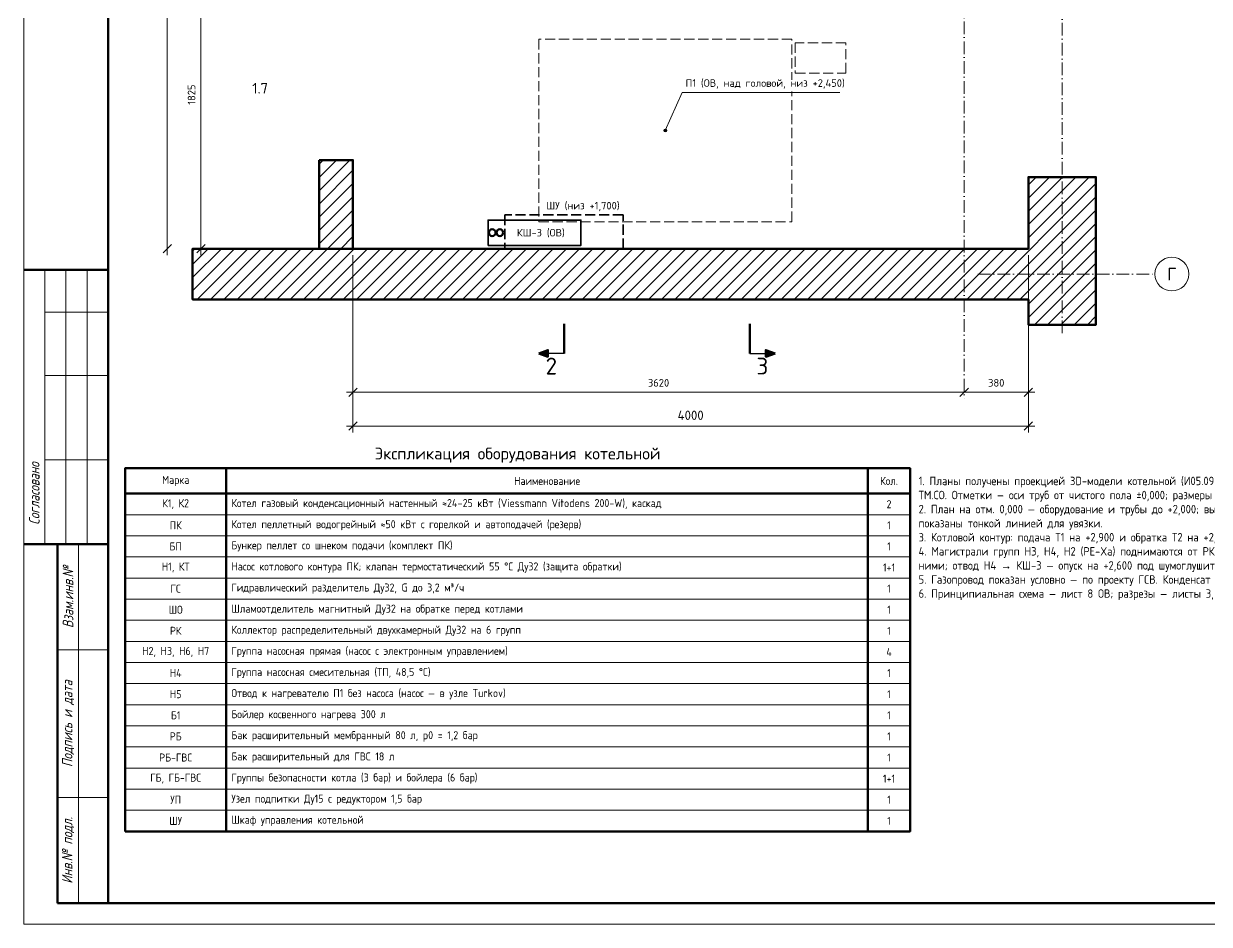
# Paper-space layout 'Лист' of a CAD drawing. Header units: millimetres. Extents: x 0 to 594, y 0 to 420.
# Drawn here: x 0 to 280.9, y 0 to 213.3 of the extents above; entities that cross this region are included whole.
import ezdxf
from ezdxf.enums import TextEntityAlignment as Align

# ---------------------------------------------------------------- set-up
doc = ezdxf.new("R2010")
doc.units = ezdxf.units.MM
doc.linetypes.add('ОВ_ШП', pattern=[460, 300, -80, 0, -80])
doc.linetypes.add('ОВ_ШТРИХ', pattern=[330, 240, -90])
for name, color, linetype, lineweight in [('Рамка', 7, 'Continuous', 50), ('Таблицы', 7, 'Continuous', 18), ('Текст', 7, 'Continuous', 18), ('ТМ_марки', 7, 'Continuous', 18), ('ТМ_оборуд', 7, 'Continuous', 35), ('ТМ_ОВ', 8, 'Continuous', 13), ('ТМ_оси', 7, 'Continuous', 13), ('ТМ_размеры', 7, 'Continuous', 13), ('ТМ_разрезы', 7, 'Continuous', 50), ('ТМ_стены', 7, 'Continuous', 50), ('ТМ_Т11', 30, 'Continuous', 50), ('ТМ_Т21', 4, 'Continuous', 50), ('ТМ_штрих', 8, 'Continuous', 13), ('Тонкие', 8, 'Continuous', 13)]:
    doc.layers.add(name, color=color, linetype=linetype, lineweight=lineweight)
doc.styles.add('GOST', font='isocpeur.ttf', dxfattribs={"width": 0.9})
doc.styles.add('GOST_I', font='isocpeur.ttf', dxfattribs={"width": 0.8})

psp = doc.layouts.new('Лист')

# ---------------------------------------------------------------- hatches: boundary and pattern name
at = {"layer": 'ТМ_марки'}
h = psp.add_hatch(color=7, dxfattribs=at)
edge = h.paths.add_edge_path()
edge.add_arc((152, 188), 0.35, 0, 360)
at = {"layer": 'ТМ_разрезы'}
for points in [[(122, 135.2), (124.2, 134.4), (124.2, 136)], [(178, 135.2), (175.8, 136), (175.8, 134.4)]]:
    psp.add_hatch(color=7, dxfattribs=at).paths.add_polyline_path(points)
at = {"layer": 'ТМ_штрих'}
h = psp.add_hatch(dxfattribs=at)
h.set_pattern_fill('ANSI31', scale=0.7)
h.paths.add_polyline_path([(70.008, 180.984), (78.008, 180.984), (78.008, 159.984), (72, 159.984), (70.008, 159.984)])
h = psp.add_hatch(dxfattribs=at)
h.set_pattern_fill('ANSI31', scale=0.7)
h.paths.add_polyline_path([(238.008, 147.984), (187.528, 147.984), (40, 147.984), (40, 159.984), (238.008, 159.984), (238.008, 176.984), (254.008, 176.984), (254.008, 142), (238.008, 142)])

# ---------------------------------------------------------------- linework, layer by layer
at = {"layer": 'Рамка', "lineweight": 50}
psp.add_lwpolyline([(20, 5), (589, 5), (589, 415), (20, 415)], close=True, dxfattribs=at)
at = {"layer": 'Таблицы', "lineweight": 50}
for p, q in [((0, 155), (20, 155)), ((48, 108), (48, 22)), ((200, 108), (200, 22)), ((24, 102), (210, 102)), ((0, 90), (20, 90)), ((8, 5), (8, 90)), ((8, 5), (20, 5))]:
    psp.add_line(p, q, dxfattribs=at)
at = {"layer": 'Таблицы'}
for p, q in [((5, 90), (5, 155)), ((10, 90), (10, 155)), ((15, 90), (15, 155)), ((5, 145), (20, 145)), ((5, 130), (20, 130)), ((5, 110), (20, 110)), ((13, 5), (13, 90)), ((8, 65), (20, 65)), ((8, 30), (20, 30))]:
    psp.add_line(p, q, dxfattribs=at)
at = {"layer": 'Таблицы', "lineweight": 18}
for p, q in [((24, 97), (210, 97)), ((24, 92), (210, 92)), ((24, 87), (210, 87)), ((24, 82), (210, 82)), ((24, 77), (210, 77)), ((24, 72), (210, 72)), ((24, 67), (210, 67)), ((24, 62), (210, 62)), ((24, 57), (210, 57)), ((24, 52), (210, 52)), ((24, 47), (210, 47)), ((24, 42), (210, 42)), ((24, 37), (210, 37)), ((24, 32), (210, 32)), ((24, 27), (210, 27)), ((24, 22), (210, 22))]:
    psp.add_line(p, q, dxfattribs=at)
at = {"layer": 'Таблицы', "lineweight": 50}
psp.add_lwpolyline([(24, 22), (210, 22), (210, 108), (24, 108)], close=True, dxfattribs=at)
at = {"layer": 'ТМ_марки'}
psp.add_lwpolyline([(152, 188), (156, 197)], dxfattribs=at)
psp.add_circle((152, 188), 0.35, dxfattribs=at)
at = {"layer": 'ТМ_ОВ', "linetype": 'ОВ_ШТРИХ', "ltscale": 0.01}
psp.add_lwpolyline([(182.8, 201.6), (194.8, 201.6), (194.8, 208.8), (182.8, 208.8)], close=True, dxfattribs=at)
at = {"layer": 'ТМ_оси', "linetype": 'ОВ_ШП', "ltscale": 0.01}
for points in [[(246, 140), (246, 384)], [(226, 154), (268, 154)]]:
    psp.add_lwpolyline(points, dxfattribs=at)
at = {"layer": 'ТМ_оси'}
psp.add_circle((272, 154), 4, dxfattribs=at)
at = {"layer": 'ТМ_размеры'}
for points in [[(34, 158.5), (34, 343.5)], [(42, 158.5), (42, 234.5)], [(78, 158.5), (78, 116.5)], [(238, 158.5), (238, 116.5)], [(76.5, 126), (224.3, 126)], [(221.3, 126), (239.5, 126)], [(76.5, 118), (239.5, 118)]]:
    psp.add_lwpolyline(points, dxfattribs=at)
at = {"layer": 'ТМ_размеры', "linetype": 'ОВ_ШП', "ltscale": 0.01}
psp.add_lwpolyline([(222.8, 242), (222.8, 124.5)], dxfattribs=at)
at = {"layer": 'ТМ_размеры', "lineweight": 35}
for points in [[(33, 159), (35, 161)], [(41, 159), (43, 161)], [(77, 125), (79, 127)], [(221.8, 125), (223.8, 127)], [(221.8, 125), (223.8, 127)], [(237, 125), (239, 127)], [(77, 117), (79, 119)], [(237, 117), (239, 119)]]:
    psp.add_lwpolyline(points, dxfattribs=at)
at = {"layer": 'ТМ_разрезы', "lineweight": 70}
for points in [[(128, 135.2), (128, 142.2)], [(172, 135.2), (172, 142.2)]]:
    psp.add_lwpolyline(points, dxfattribs=at)
at = {"layer": 'ТМ_разрезы'}
for points in [[(122, 135.2), (124.2, 134.4), (124.2, 136)], [(178, 135.2), (175.8, 136), (175.8, 134.4)]]:
    psp.add_lwpolyline(points, close=True, dxfattribs=at)
at = {"layer": 'ТМ_разрезы', "lineweight": 25}
for points in [[(128, 135.2), (122, 135.2)], [(172, 135.2), (178, 135.2)]]:
    psp.add_lwpolyline(points, dxfattribs=at)
at = {"layer": 'ТМ_стены'}
for points in [[(70.008, 180.984), (78.008, 180.984), (78.008, 159.984), (72, 159.984), (70.008, 159.984)], [(238.008, 147.984), (187.528, 147.984), (40, 147.984), (40, 159.984), (238.008, 159.984), (238.008, 176.984), (254.008, 176.984), (254.008, 142), (238.008, 142)]]:
    psp.add_lwpolyline(points, close=True, dxfattribs=at)
at = {"layer": 'Тонкие'}
psp.add_lwpolyline([(0, 0), (594, 0), (594, 420), (0, 420)], close=True, dxfattribs=at)

# ---------------------------------------------------------------- texts
at = {"layer": 'Текст', "style": 'GOST'}
psp.add_text('Экспликация оборудования котельной', height=2.8, dxfattribs=at).set_placement((117, 111.5), align=Align.MIDDLE_CENTER)
at = {"layer": 'Текст', "char_height": 2.5, "attachment_point": 5, "rotation": 90, "style": 'GOST_I'}
for s, insert in [('{\\W0.8;\\Q15;Согласовано}', (2.5, 102)), ('{\\W0.8;\\Q15;Взам.инв.№}', (10.5, 77.5)), ('{\\W0.8;\\Q15;Подпись и дата}', (10.5, 47.5)), ('{\\W0.8;\\Q15;Инв.№ подл.}', (10.5, 17.5))]:
    psp.add_mtext(s, dxfattribs=dict(at, insert=insert))
at = {"layer": 'Текст', "style": 'GOST'}
for s, insert, char_height, width, attachment_point in [('Марка', (36, 105), 1.9, 22, 5), ('Наименование', (124, 105), 1.9, 150, 5), ('Кол.', (205, 105), 1.9, 8, 5), ('1. Планы получены проекцией 3D-модели котельной (И05.09.26-ТМ, 3D): трубы, арматура и корпуса — те же, что в модели и спецификации ТМ.СО. Отметки — оси труб от чистого пола ±0,000; размеры — в мм.\\P2. План на отм. 0,000 — оборудование и трубы до +2,000; выше — план трубопроводов. П1, воздуховоды и шумоглушители (ОВ, листы 9–11) показаны тонкой линией для увязки.\\P3. Котловой контур: подача Т1 на +2,900 и обратка Т2 на +2,780 вдоль северной стены, под котлами — +0,700 и +0,550; ГС → РК — на +1,320.\\P4. Магистрали групп Н3, Н4, Н2 (PE-Xa) поднимаются от РК на +3,200 и уходят в тамбур 1.7 над дверью (лист 3 ОВ); Н5 к П1 — на +3,050 под ними; отвод Н4 → КШ-3 — опуск на +2,600 под шумоглушителями П1.\\P5. Газопровод показан условно — по проекту ГСВ. Конденсат котлов — шлангами в сборный ПП Ø32, через нейтрализатор в трап (ВК).\\P6. Принципиальная схема — лист 8 ОВ; разрезы — листы 3, 4; аксонометрия — лист 5.', (212, 106), 2, 170, 1), ('К1, К2', (36, 99.5), 1.9, 22, 5), ('Котел газовый конденсационный настенный ≈24–25 кВт (Viessmann Vitodens 200-W), каскад', (49.2, 99.5), 1.9, 149.6, 4), ('2', (205, 99.5), 1.9, 8, 5), ('Котел пеллетный водогрейный ≈50 кВт с горелкой и автоподачей (резерв)', (49.2, 94.5), 1.9, 149.6, 4), ('ПК', (36, 94.5), 1.9, 22, 5), ('1', (205, 94.5), 1.9, 8, 5), ('БП', (36, 89.5), 1.9, 22, 5), ('Бункер пеллет со шнеком подачи (комплект ПК)', (49.2, 89.5), 1.9, 149.6, 4), ('1', (205, 89.5), 1.9, 8, 5), ('Н1, КТ', (36, 84.5), 1.9, 22, 5), ('Насос котлового контура ПК; клапан термостатический 55 °С Ду32 (защита обратки)', (49.2, 84.5), 1.9, 149.6, 4), ('1+1', (205, 84.5), 1.9, 8, 5), ('ГС', (36, 79.5), 1.9, 22, 5), ('Гидравлический разделитель Ду32, G до 3,2 м³/ч', (49.2, 79.5), 1.9, 149.6, 4), ('1', (205, 79.5), 1.9, 8, 5), ('ШО', (36, 74.5), 1.9, 22, 5), ('Шламоотделитель магнитный Ду32 на обратке перед котлами', (49.2, 74.5), 1.9, 149.6, 4), ('1', (205, 74.5), 1.9, 8, 5), ('РК', (36, 69.5), 1.9, 22, 5), ('Коллектор распределительный двухкамерный Ду32 на 6 групп', (49.2, 69.5), 1.9, 149.6, 4), ('1', (205, 69.5), 1.9, 8, 5), ('Н2, Н3, Н6, Н7', (36, 64.5), 1.9, 22, 5), ('Группа насосная прямая (насос с электронным управлением)', (49.2, 64.5), 1.9, 149.6, 4), ('4', (205, 64.5), 1.9, 8, 5), ('Н4', (36, 59.5), 1.9, 22, 5), ('Группа насосная смесительная (ТП, 48,5 °С)', (49.2, 59.5), 1.9, 149.6, 4), ('1', (205, 59.5), 1.9, 8, 5), ('Н5', (36, 54.5), 1.9, 22, 5), ('Отвод к нагревателю П1 без насоса (насос — в узле Turkov)', (49.2, 54.5), 1.9, 149.6, 4), ('1', (205, 54.5), 1.9, 8, 5), ('Бойлер косвенного нагрева 300 л', (49.2, 49.5), 1.9, 149.6, 4), ('Б1', (36, 49.5), 1.9, 22, 5), ('1', (205, 49.5), 1.9, 8, 5), ('РБ', (36, 44.5), 1.9, 22, 5), ('Бак расширительный мембранный 80 л, p0 = 1,2 бар', (49.2, 44.5), 1.9, 149.6, 4), ('1', (205, 44.5), 1.9, 8, 5), ('РБ-ГВС', (36, 39.5), 1.9, 22, 5), ('Бак расширительный для ГВС 18 л', (49.2, 39.5), 1.9, 149.6, 4), ('1', (205, 39.5), 1.9, 8, 5), ('ГБ, ГБ-ГВС', (36, 34.5), 1.9, 22, 5), ('Группы безопасности котла (3 бар) и бойлера (6 бар)', (49.2, 34.5), 1.9, 149.6, 4), ('1+1', (205, 34.5), 1.9, 8, 5), ('УП', (36, 29.5), 1.9, 22, 5), ('Узел подпитки Ду15 с редуктором 1,5 бар', (49.2, 29.5), 1.9, 149.6, 4), ('1', (205, 29.5), 1.9, 8, 5), ('ШУ', (36, 24.5), 1.9, 22, 5), ('Шкаф управления котельной', (49.2, 24.5), 1.9, 149.6, 4), ('1', (205, 24.5), 1.9, 8, 5)]:
    psp.add_mtext(s, dxfattribs=dict(at, insert=insert, char_height=char_height, width=width, attachment_point=attachment_point))
at = {"layer": 'ТМ_марки', "style": 'GOST'}
for s, height, p in [('1.7', 2.5, (56, 198)), ('ШУ (низ +1,700)', 1.8, (132.5, 170.2))]:
    psp.add_text(s, height=height, dxfattribs=at).set_placement(p, align=Align.MIDDLE_CENTER)
at = {"layer": 'ТМ_оси', "style": 'GOST'}
psp.add_text('Г', height=3, dxfattribs=at).set_placement((272, 154), align=Align.MIDDLE_CENTER)
at = {"layer": 'ТМ_размеры', "style": 'GOST'}
psp.add_text('1825', height=1.8, rotation=90, dxfattribs=at).set_placement((41.2, 196.5), align=Align.BOTTOM_CENTER)
for s, height, p in [('3620', 1.8, (150.4, 126.8)), ('380', 1.8, (230.4, 126.8)), ('4000', 2.2, (158, 118.8))]:
    psp.add_text(s, height=height, dxfattribs=at).set_placement(p, align=Align.BOTTOM_CENTER)
at = {"layer": 'ТМ_разрезы', "style": 'GOST'}
for s, p in [('2', (125, 132.2)), ('3', (175, 132.2))]:
    psp.add_text(s, height=4, dxfattribs=at).set_placement(p, align=Align.MIDDLE_CENTER)

# ---------------------------------------------------------------- next in the draw order: wipeouts: each hides what was drawn before it
psp.add_wipeout([(110, 160.8), (132, 160.8), (132, 166.8), (110, 166.8)])

# ---------------------------------------------------------------- next in the draw order: linework, layer by layer
at = {"layer": 'ТМ_оборуд'}
psp.add_lwpolyline([(110, 160.8), (132, 160.8), (132, 166.8), (110, 166.8)], close=True, dxfattribs=at)
at = {"layer": 'ТМ_оборуд', "linetype": 'ОВ_ШТРИХ', "ltscale": 0.01}
psp.add_lwpolyline([(114, 160), (142, 160), (142, 168), (114, 168)], close=True, dxfattribs=at)
at = {"layer": 'ТМ_ОВ', "linetype": 'ОВ_ШТРИХ', "ltscale": 0.01}
psp.add_lwpolyline([(122, 166.4), (182, 166.4), (182, 209.6), (122, 209.6)], close=True, dxfattribs=at)
at = {"layer": 'ТМ_Т11'}
psp.add_circle((111, 163.8), 0.8, dxfattribs=at)
at = {"layer": 'ТМ_Т21'}
psp.add_circle((112.8, 163.8), 0.8, dxfattribs=at)

# ---------------------------------------------------------------- next in the draw order: texts
at = {"layer": 'ТМ_марки', "style": 'GOST'}
psp.add_text('КШ-3 (ОВ)', height=1.8, dxfattribs=at).set_placement((122.5, 163.8), align=Align.MIDDLE_CENTER)

# ---------------------------------------------------------------- next in the draw order: wipeouts: each hides what was drawn before it
psp.add_wipeout([(156, 197.3), (193.312, 197.3), (193.312, 199.95), (156, 199.95)])

# ---------------------------------------------------------------- next in the draw order: linework, layer by layer
at = {"layer": 'ТМ_марки'}
psp.add_lwpolyline([(156, 197), (193.312, 197)], dxfattribs=at)

# ---------------------------------------------------------------- next in the draw order: texts
at = {"layer": 'ТМ_марки', "style": 'GOST'}
psp.add_text('П1 (ОВ, над головой, низ +2,450)', height=1.8, dxfattribs=at).set_placement((156.8, 197.8), align=Align.BOTTOM_LEFT)

doc.saveas('drawing.dxf')
